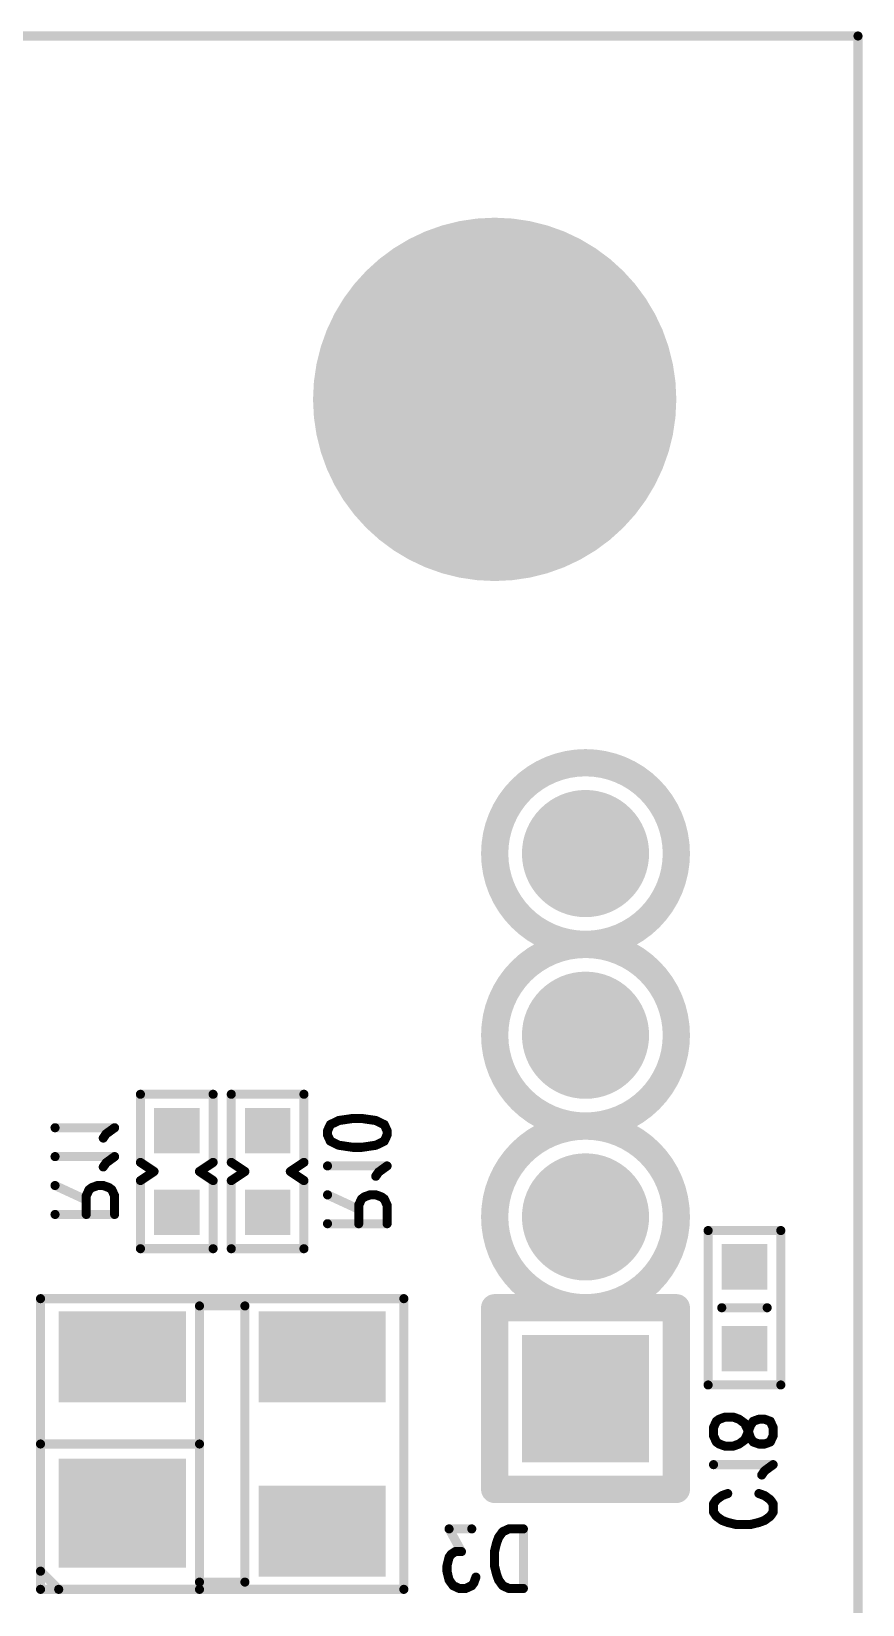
# Model space of a CAD drawing. Extents: x 100 to 144.1, y 92.5 to 144.1.
# Drawn here: x 134.9 to 144.05, y 126.73 to 144.05 of the extents above; entities that cross this region are included whole.
import ezdxf

# ---------------------------------------------------------------- set-up
doc = ezdxf.new("R2010")
doc.units = 0
doc.layers.get('0').update_dxf_attribs({"linetype": 'CONTINUOUS'})
doc.layers.add('MASK-BOTTOM_PHO', color=6, linetype='CONTINUOUS')
doc.layers.add('SILK-BOTTOM_PHO', color=12, linetype='CONTINUOUS')

# ---------------------------------------------------------------- blocks, each defined once
blk = doc.blocks.new('SQUARE_16')
blk.add_solid([(0.250062, 0.250062), (0.250062, -0.250062), (-0.250062, 0.250062), (-0.250062, -0.250062)])
blk = doc.blocks.new('ROUND_32')
at = {"const_width": 1.999996}
blk.add_lwpolyline([(-0.999998, 0, 1), (0.999998, 0, 1)], format="xyb", close=True, dxfattribs=at)
blk = doc.blocks.new('ROUND_130')
at = {"const_width": 0.700024}
blk.add_lwpolyline([(-0.350012, 0, 1), (0.350012, 0, 1)], format="xyb", close=True, dxfattribs=at)
blk = doc.blocks.new('SQUARE_132')
blk.add_solid([(0.700024, 0.700024), (0.700024, -0.700024), (-0.700024, 0.700024), (-0.700024, -0.700024)])
blk = doc.blocks.new('ROUND_1')
at = {"const_width": 0.050038}
blk.add_lwpolyline([(-0.025018, 0, 1), (0.025018, 0, 1)], format="xyb", close=True, dxfattribs=at)
blk = doc.blocks.new('SQUARE_33')
blk.add_solid([(0.499998, 0.499998), (0.499998, -0.499998), (-0.499998, 0.499998), (-0.499998, -0.499998)])
blk = doc.blocks.new('SQUARE_48')
blk.add_solid([(0.599948, 0.599948), (0.599948, -0.599948), (-0.599948, 0.599948), (-0.599948, -0.599948)])
blk = doc.blocks.new('ROUND_19')
at = {"const_width": 0.149986}
blk.add_lwpolyline([(-0.074994, 0, 1), (0.074994, 0, 1)], format="xyb", close=True, dxfattribs=at)

msp = doc.modelspace()

# ---------------------------------------------------------------- linework, layer by layer
at = {"layer": 'MASK-BOTTOM_PHO'}
for points, const_width in [([(143.999966, 143.999966), (100.000054, 143.999966)], 0.100076), ([(143.999966, 100.000054), (143.999966, 143.999966)], 0.100076), ([(135.700008, 129.45999), (136.100058, 129.45999)], 0.999996), ([(137.899902, 129.45999), (138.299952, 129.45999)], 0.999996), ([(135.800084, 127.739902), (135.999982, 127.739902)], 1.199896), ([(137.899902, 127.540004), (138.299952, 127.540004)], 0.999996)]:
    msp.add_lwpolyline(points, dxfattribs=dict(at, const_width=const_width))
at = {"layer": 'SILK-BOTTOM_PHO'}
for points, const_width in [([(143.999966, 143.999966), (100.000054, 143.999966)], 0.100076), ([(143.999966, 100.000054), (143.999966, 143.999966)], 0.100076), ([(136.100058, 131.59994), (136.100058, 132.350002)], 0.100076), ([(136.100058, 132.350002), (136.899904, 132.350002)], 0.100076), ([(136.899904, 132.350002), (136.899904, 131.59994)], 0.100076), ([(137.100056, 131.59994), (137.100056, 132.350002)], 0.100076), ([(137.100056, 132.350002), (137.899902, 132.350002)], 0.100076), ([(137.899902, 132.350002), (137.899902, 131.59994)], 0.100076), ([(138.284458, 132.061458), (138.440668, 132.084064)], 0.100076), ([(138.440668, 132.084064), (138.534394, 132.084064)], 0.100076), ([(138.534394, 132.084064), (138.690604, 132.061458)], 0.100076), ([(135.815578, 131.981702), (135.159496, 131.981702)], 0.100076), ([(135.69061, 131.868164), (135.721852, 131.91363)], 0.100076), ([(135.721852, 131.91363), (135.815578, 131.981702)], 0.100076), ([(138.15949, 131.947666), (138.190732, 132.015992)], 0.100076), ([(138.15949, 131.9022), (138.15949, 131.947666)], 0.100076), ([(138.190732, 132.015992), (138.284458, 132.061458)], 0.100076), ([(138.690604, 132.061458), (138.78433, 132.015992)], 0.100076), ([(138.78433, 132.015992), (138.815572, 131.947666)], 0.100076), ([(138.815572, 131.947666), (138.815572, 131.9022)], 0.100076), ([(138.190732, 131.834128), (138.15949, 131.9022)], 0.100076), ([(138.284458, 131.788662), (138.190732, 131.834128)], 0.100076), ([(138.440668, 131.765802), (138.284458, 131.788662)], 0.100076), ([(138.534394, 131.765802), (138.440668, 131.765802)], 0.100076), ([(138.690604, 131.788662), (138.534394, 131.765802)], 0.100076), ([(138.78433, 131.834128), (138.690604, 131.788662)], 0.100076), ([(138.815572, 131.9022), (138.78433, 131.834128)], 0.100076), ([(135.815578, 131.663694), (135.159496, 131.663694)], 0.100076), ([(135.69061, 131.549902), (135.721852, 131.595368)], 0.100076), ([(135.721852, 131.595368), (135.815578, 131.663694)], 0.100076), ([(136.249918, 131.500118), (136.100058, 131.59994)], 0.100076), ([(136.899904, 131.59994), (136.750044, 131.500118)], 0.100076), ([(137.249916, 131.500118), (137.100056, 131.59994)], 0.100076), ([(137.899902, 131.59994), (137.750042, 131.500118)], 0.100076), ([(138.815572, 131.561332), (138.15949, 131.561332)], 0.100076), ([(138.721846, 131.49326), (138.815572, 131.561332)], 0.100076), ([(136.100058, 131.400042), (136.249918, 131.500118)], 0.100076), ([(136.100058, 130.64998), (136.100058, 131.400042)], 0.100076), ([(136.750044, 131.500118), (136.899904, 131.400042)], 0.100076), ([(136.899904, 131.400042), (136.899904, 130.64998)], 0.100076), ([(137.100056, 131.400042), (137.249916, 131.500118)], 0.100076), ([(137.100056, 130.64998), (137.100056, 131.400042)], 0.100076), ([(137.750042, 131.500118), (137.899902, 131.400042)], 0.100076), ([(137.899902, 131.400042), (137.899902, 130.64998)], 0.100076), ([(138.690604, 131.447794), (138.721846, 131.49326)], 0.100076), ([(135.503158, 131.186428), (135.159496, 131.345432)], 0.100076), ([(135.5344, 131.299966), (135.503158, 131.231894)], 0.100076), ([(135.503158, 131.231894), (135.503158, 131.02717)], 0.100076), ([(135.565642, 131.322826), (135.5344, 131.299966)], 0.100076), ([(135.628126, 131.345432), (135.565642, 131.322826)], 0.100076), ([(135.69061, 131.345432), (135.628126, 131.345432)], 0.100076), ([(135.753094, 131.322826), (135.69061, 131.345432)], 0.100076), ([(135.784336, 131.299966), (135.753094, 131.322826)], 0.100076), ([(135.815578, 131.231894), (135.784336, 131.299966)], 0.100076), ([(135.815578, 131.02717), (135.815578, 131.231894)], 0.100076), ([(138.503152, 131.084066), (138.15949, 131.24307)], 0.100076), ([(138.565636, 131.220464), (138.534394, 131.197604)], 0.100076), ([(138.62812, 131.24307), (138.565636, 131.220464)], 0.100076), ([(138.690604, 131.24307), (138.62812, 131.24307)], 0.100076), ([(138.753088, 131.220464), (138.690604, 131.24307)], 0.100076), ([(138.78433, 131.197604), (138.753088, 131.220464)], 0.100076), ([(138.534394, 131.197604), (138.503152, 131.129532)], 0.100076), ([(138.503152, 131.129532), (138.503152, 130.925062)], 0.100076), ([(138.815572, 131.129532), (138.78433, 131.197604)], 0.100076), ([(138.815572, 130.925062), (138.815572, 131.129532)], 0.100076), ([(135.815578, 131.02717), (135.159496, 131.02717)], 0.100076), ([(138.815572, 130.925062), (138.15949, 130.925062)], 0.100076), ([(142.349982, 130.849878), (142.349982, 129.15011)], 0.100076), ([(143.150082, 130.849878), (142.349982, 130.849878)], 0.100076), ([(143.150082, 129.15011), (143.150082, 130.849878)], 0.100076), ([(136.899904, 130.64998), (136.100058, 130.64998)], 0.100076), ([(137.899902, 130.64998), (137.100056, 130.64998)], 0.100076), ([(138.999976, 130.10007), (134.999984, 130.10007)], 0.100076), ([(134.999984, 130.10007), (134.999984, 127.100076)], 0.100076), ([(137.249916, 130.02006), (136.750044, 130.02006)], 0.100076), ([(136.750044, 130.02006), (136.750044, 126.979934)], 0.100076), ([(137.249916, 126.979934), (137.249916, 130.02006)], 0.100076), ([(138.999976, 126.899924), (138.999976, 130.10007)], 0.100076), ([(141.99997, 129.999994), (139.999974, 129.999994)], 0.299974), ([(139.999974, 129.999994), (139.999974, 129.29997)], 0.299974), ([(141.99997, 127.999998), (141.99997, 129.999994)], 0.299974), ([(142.999968, 129.999994), (142.500096, 129.999994)], 0.100076), ([(139.999974, 129.29997), (139.999974, 127.999998)], 0.299974), ([(142.349982, 129.15011), (143.150082, 129.15011)], 0.100076), ([(142.534386, 128.795526), (142.471902, 128.772666)], 0.100076), ([(142.628112, 128.795526), (142.534386, 128.795526)], 0.100076), ([(142.690596, 128.772666), (142.628112, 128.795526)], 0.100076), ([(142.44066, 128.75006), (142.409418, 128.681734)], 0.100076), ([(142.409418, 128.681734), (142.409418, 128.590802)], 0.100076), ([(142.471902, 128.772666), (142.44066, 128.75006)], 0.100076), ([(142.75308, 128.7272), (142.690596, 128.772666)], 0.100076), ([(142.784322, 128.659128), (142.75308, 128.7272)], 0.100076), ([(142.784322, 128.613662), (142.815564, 128.704594)], 0.100076), ([(142.815564, 128.568196), (142.784322, 128.659128)], 0.100076), ([(142.815564, 128.704594), (142.846806, 128.75006)], 0.100076), ([(142.846806, 128.75006), (142.90929, 128.772666)], 0.100076), ([(142.90929, 128.772666), (142.971774, 128.772666)], 0.100076), ([(142.971774, 128.772666), (143.034258, 128.75006)], 0.100076), ([(143.034258, 128.75006), (143.0655, 128.681734)], 0.100076), ([(143.0655, 128.681734), (143.0655, 128.590802)], 0.100076), ([(136.750044, 128.500124), (134.999984, 128.500124)], 0.100076), ([(134.999984, 128.500124), (134.999984, 126.899924)], 0.100076), ([(136.750044, 126.899924), (136.750044, 128.500124)], 0.100076), ([(142.409418, 128.590802), (142.44066, 128.52273)], 0.100076), ([(142.44066, 128.52273), (142.471902, 128.500124)], 0.100076), ([(142.471902, 128.500124), (142.534386, 128.477264)], 0.100076), ([(142.534386, 128.477264), (142.628112, 128.477264)], 0.100076), ([(142.628112, 128.477264), (142.690596, 128.500124)], 0.100076), ([(142.690596, 128.500124), (142.75308, 128.545336)], 0.100076), ([(142.75308, 128.545336), (142.784322, 128.613662)], 0.100076), ([(142.846806, 128.52273), (142.815564, 128.568196)], 0.100076), ([(142.90929, 128.500124), (142.846806, 128.52273)], 0.100076), ([(142.971774, 128.500124), (142.90929, 128.500124)], 0.100076), ([(143.034258, 128.52273), (142.971774, 128.500124)], 0.100076), ([(143.0655, 128.590802), (143.034258, 128.52273)], 0.100076), ([(143.0655, 128.272794), (142.409418, 128.272794)], 0.100076), ([(142.971774, 128.204468), (143.0655, 128.272794)], 0.100076), ([(139.999974, 127.999998), (141.99997, 127.999998)], 0.299974), ([(142.940532, 128.159002), (142.971774, 128.204468)], 0.100076), ([(142.44066, 127.88646), (142.503144, 127.931926)], 0.100076), ([(142.503144, 127.931926), (142.565628, 127.954532)], 0.100076), ([(142.90929, 127.954532), (142.971774, 127.931926)], 0.100076), ([(142.971774, 127.931926), (143.034258, 127.88646)], 0.100076), ([(142.409418, 127.840994), (142.44066, 127.88646)], 0.100076), ([(142.409418, 127.750062), (142.409418, 127.840994)], 0.100076), ([(143.034258, 127.88646), (143.0655, 127.840994)], 0.100076), ([(143.0655, 127.840994), (143.0655, 127.750062)], 0.100076), ([(142.44066, 127.704596), (142.409418, 127.750062)], 0.100076), ([(142.503144, 127.65913), (142.44066, 127.704596)], 0.100076), ([(142.565628, 127.63627), (142.503144, 127.65913)], 0.100076), ([(142.659354, 127.613664), (142.565628, 127.63627)], 0.100076), ([(142.815564, 127.613664), (142.659354, 127.613664)], 0.100076), ([(142.90929, 127.63627), (142.815564, 127.613664)], 0.100076), ([(142.971774, 127.65913), (142.90929, 127.63627)], 0.100076), ([(143.034258, 127.704596), (142.971774, 127.65913)], 0.100076), ([(143.0655, 127.750062), (143.034258, 127.704596)], 0.100076), ([(139.747752, 127.565658), (139.497816, 127.565658)], 0.100076), ([(139.497816, 127.565658), (139.634214, 127.315722)], 0.100076), ([(140.020548, 127.409448), (139.997688, 127.315722)], 0.100076), ([(140.043154, 127.471932), (140.020548, 127.409448)], 0.100076), ([(140.08862, 127.534416), (140.043154, 127.471932)], 0.100076), ([(140.156692, 127.565658), (140.08862, 127.534416)], 0.100076), ([(140.31595, 127.565658), (140.156692, 127.565658)], 0.100076), ([(140.31595, 127.565658), (140.31595, 126.909322)], 0.100076), ([(139.497816, 127.253238), (139.474956, 127.159258)], 0.100076), ([(139.520422, 127.28448), (139.497816, 127.253238)], 0.100076), ([(139.565888, 127.315722), (139.520422, 127.28448)], 0.100076), ([(139.634214, 127.315722), (139.565888, 127.315722)], 0.100076), ([(139.997688, 127.315722), (139.997688, 127.159258)], 0.100076), ([(134.999984, 127.100076), (135.199882, 126.899924)], 0.100076), ([(139.474956, 127.159258), (139.474956, 127.096774)], 0.100076), ([(139.474956, 127.096774), (139.497816, 127.003048)], 0.100076), ([(139.997688, 127.159258), (140.020548, 127.065532)], 0.100076), ([(140.020548, 127.065532), (140.043154, 127.003048)], 0.100076), ([(134.999984, 126.899924), (136.750044, 126.899924)], 0.100076), ([(135.199882, 126.899924), (138.999976, 126.899924)], 0.100076), ([(136.750044, 126.979934), (137.249916, 126.979934)], 0.100076), ([(139.497816, 127.003048), (139.543282, 126.940564)], 0.100076), ([(139.543282, 126.940564), (139.611354, 126.909322)], 0.100076), ([(139.611354, 126.909322), (139.679426, 126.909322)], 0.100076), ([(139.679426, 126.909322), (139.747752, 126.940564)], 0.100076), ([(139.747752, 126.940564), (139.770358, 126.971806)], 0.100076), ([(139.770358, 126.971806), (139.793218, 127.03429)], 0.100076), ([(140.043154, 127.003048), (140.08862, 126.940564)], 0.100076), ([(140.08862, 126.940564), (140.156692, 126.909322)], 0.100076), ([(140.156692, 126.909322), (140.31595, 126.909322)], 0.100076)]:
    msp.add_lwpolyline(points, dxfattribs=dict(at, const_width=const_width))
at = {"layer": 'SILK-BOTTOM_PHO', "const_width": 0.299974}
for points in [[(141.99997, 134.999984, 1), (139.999974, 134.999984)], [(139.999974, 134.999984, 1), (141.99997, 134.999984)], [(141.99997, 132.999988, 1), (139.999974, 132.999988)], [(139.999974, 132.999988, 1), (141.99997, 132.999988)], [(141.99997, 130.999992, 1), (139.999974, 130.999992)], [(139.999974, 130.999992, 1), (141.99997, 130.999992)]]:
    msp.add_lwpolyline(points, format="xyb", dxfattribs=at)

# ---------------------------------------------------------------- block references
at = {"layer": 'MASK-BOTTOM_PHO'}
for name, p in [('ROUND_1', (143.999966, 143.999966)), ('ROUND_32', (139.999974, 139.999974)), ('ROUND_130', (140.999972, 134.999984)), ('ROUND_130', (140.999972, 132.999988)), ('SQUARE_16', (136.500108, 131.949952)), ('SQUARE_16', (137.500106, 131.949952)), ('ROUND_130', (140.999972, 130.999992)), ('SQUARE_16', (136.500108, 131.05003)), ('SQUARE_16', (137.500106, 131.05003)), ('SQUARE_16', (142.750032, 130.450082)), ('SQUARE_33', (135.700008, 129.45999)), ('SQUARE_33', (136.100058, 129.45999)), ('SQUARE_33', (137.899902, 129.45999)), ('SQUARE_33', (138.299952, 129.45999)), ('SQUARE_16', (142.750032, 129.549906)), ('SQUARE_132', (140.999972, 128.999996)), ('SQUARE_48', (135.800084, 127.739902)), ('SQUARE_48', (135.999982, 127.739902)), ('SQUARE_33', (137.899902, 127.540004)), ('SQUARE_33', (138.299952, 127.540004))]:
    msp.add_blockref(name, p, dxfattribs=at)
at = {"layer": 'SILK-BOTTOM_PHO'}
for name, p in [('ROUND_1', (143.999966, 143.999966)), ('ROUND_19', (139.999974, 134.999984)), ('ROUND_19', (139.999974, 134.999984)), ('ROUND_19', (141.99997, 134.999984)), ('ROUND_19', (141.99997, 134.999984)), ('ROUND_19', (139.999974, 132.999988)), ('ROUND_19', (139.999974, 132.999988)), ('ROUND_19', (141.99997, 132.999988)), ('ROUND_19', (141.99997, 132.999988)), ('ROUND_1', (136.100058, 132.350002)), ('ROUND_1', (136.899904, 132.350002)), ('ROUND_1', (137.100056, 132.350002)), ('ROUND_1', (137.899902, 132.350002)), ('ROUND_1', (138.440668, 132.084064)), ('ROUND_1', (138.534394, 132.084064)), ('ROUND_1', (135.159496, 131.981702)), ('ROUND_1', (135.721852, 131.91363)), ('ROUND_1', (135.815578, 131.981702)), ('ROUND_1', (138.15949, 131.947666)), ('ROUND_1', (138.190732, 132.015992)), ('ROUND_1', (138.284458, 132.061458)), ('ROUND_1', (138.690604, 132.061458)), ('ROUND_1', (138.78433, 132.015992)), ('ROUND_1', (138.815572, 131.947666)), ('ROUND_1', (135.69061, 131.868164)), ('ROUND_1', (138.15949, 131.9022)), ('ROUND_1', (138.190732, 131.834128)), ('ROUND_1', (138.284458, 131.788662)), ('ROUND_1', (138.440668, 131.765802)), ('ROUND_1', (138.534394, 131.765802)), ('ROUND_1', (138.690604, 131.788662)), ('ROUND_1', (138.78433, 131.834128)), ('ROUND_1', (138.815572, 131.9022)), ('ROUND_1', (138.815572, 131.9022)), ('ROUND_1', (135.159496, 131.663694)), ('ROUND_1', (135.721852, 131.595368)), ('ROUND_1', (135.815578, 131.663694)), ('ROUND_1', (136.100058, 131.59994)), ('ROUND_1', (136.899904, 131.59994)), ('ROUND_1', (137.100056, 131.59994)), ('ROUND_1', (137.899902, 131.59994)), ('ROUND_1', (138.15949, 131.561332)), ('ROUND_1', (138.815572, 131.561332)), ('ROUND_1', (135.69061, 131.549902)), ('ROUND_1', (136.100058, 131.400042)), ('ROUND_1', (136.249918, 131.500118)), ('ROUND_1', (136.750044, 131.500118)), ('ROUND_1', (136.899904, 131.400042)), ('ROUND_1', (137.100056, 131.400042)), ('ROUND_1', (137.249916, 131.500118)), ('ROUND_1', (137.750042, 131.500118)), ('ROUND_1', (137.899902, 131.400042)), ('ROUND_1', (138.690604, 131.447794)), ('ROUND_1', (138.721846, 131.49326)), ('ROUND_1', (135.159496, 131.345432)), ('ROUND_1', (135.503158, 131.231894)), ('ROUND_1', (135.5344, 131.299966)), ('ROUND_1', (135.565642, 131.322826)), ('ROUND_1', (135.628126, 131.345432)), ('ROUND_1', (135.69061, 131.345432)), ('ROUND_1', (135.753094, 131.322826)), ('ROUND_1', (135.784336, 131.299966)), ('ROUND_1', (135.815578, 131.231894)), ('ROUND_1', (138.15949, 131.24307)), ('ROUND_1', (138.565636, 131.220464)), ('ROUND_1', (138.62812, 131.24307)), ('ROUND_1', (138.690604, 131.24307)), ('ROUND_1', (138.753088, 131.220464)), ('ROUND_1', (135.503158, 131.186428)), ('ROUND_1', (138.503152, 131.129532)), ('ROUND_1', (138.503152, 131.084066)), ('ROUND_1', (138.534394, 131.197604)), ('ROUND_1', (138.78433, 131.197604)), ('ROUND_1', (138.815572, 131.129532)), ('ROUND_19', (139.999974, 130.999992)), ('ROUND_19', (139.999974, 130.999992)), ('ROUND_19', (141.99997, 130.999992)), ('ROUND_19', (141.99997, 130.999992)), ('ROUND_1', (135.159496, 131.02717)), ('ROUND_1', (135.503158, 131.02717)), ('ROUND_1', (135.815578, 131.02717)), ('ROUND_1', (135.815578, 131.02717)), ('ROUND_1', (138.15949, 130.925062)), ('ROUND_1', (138.503152, 130.925062)), ('ROUND_1', (138.815572, 130.925062)), ('ROUND_1', (138.815572, 130.925062)), ('ROUND_1', (142.349982, 130.849878)), ('ROUND_1', (142.349982, 130.849878)), ('ROUND_1', (143.150082, 130.849878)), ('ROUND_1', (136.100058, 130.64998)), ('ROUND_1', (136.899904, 130.64998)), ('ROUND_1', (136.899904, 130.64998)), ('ROUND_1', (137.100056, 130.64998)), ('ROUND_1', (137.899902, 130.64998)), ('ROUND_1', (137.899902, 130.64998)), ('ROUND_1', (134.999984, 130.10007)), ('ROUND_1', (136.750044, 130.02006)), ('ROUND_1', (137.249916, 130.02006)), ('ROUND_1', (138.999976, 130.10007)), ('ROUND_19', (139.999974, 129.999994)), ('ROUND_19', (141.99997, 129.999994)), ('ROUND_1', (142.500096, 129.999994)), ('ROUND_1', (142.999968, 129.999994)), ('ROUND_19', (139.999974, 129.29997)), ('ROUND_19', (139.999974, 129.29997)), ('ROUND_1', (142.349982, 129.15011)), ('ROUND_1', (143.150082, 129.15011)), ('ROUND_1', (142.534386, 128.795526)), ('ROUND_1', (142.628112, 128.795526)), ('ROUND_1', (142.409418, 128.681734)), ('ROUND_1', (142.44066, 128.75006)), ('ROUND_1', (142.471902, 128.772666)), ('ROUND_1', (142.690596, 128.772666)), ('ROUND_1', (142.75308, 128.7272)), ('ROUND_1', (142.784322, 128.659128)), ('ROUND_1', (142.815564, 128.704594)), ('ROUND_1', (142.846806, 128.75006)), ('ROUND_1', (142.90929, 128.772666)), ('ROUND_1', (142.971774, 128.772666)), ('ROUND_1', (143.034258, 128.75006)), ('ROUND_1', (143.0655, 128.681734)), ('ROUND_1', (134.999984, 128.500124)), ('ROUND_1', (136.750044, 128.500124)), ('ROUND_1', (142.409418, 128.590802)), ('ROUND_1', (142.44066, 128.52273)), ('ROUND_1', (142.471902, 128.500124)), ('ROUND_1', (142.534386, 128.477264)), ('ROUND_1', (142.628112, 128.477264)), ('ROUND_1', (142.690596, 128.500124)), ('ROUND_1', (142.75308, 128.545336)), ('ROUND_1', (142.784322, 128.613662)), ('ROUND_1', (142.815564, 128.568196)), ('ROUND_1', (142.846806, 128.52273)), ('ROUND_1', (142.90929, 128.500124)), ('ROUND_1', (142.971774, 128.500124)), ('ROUND_1', (143.034258, 128.52273)), ('ROUND_1', (143.0655, 128.590802)), ('ROUND_1', (143.0655, 128.590802)), ('ROUND_1', (142.409418, 128.272794)), ('ROUND_1', (143.0655, 128.272794)), ('ROUND_19', (139.999974, 127.999998)), ('ROUND_19', (141.99997, 127.999998)), ('ROUND_1', (142.940532, 128.159002)), ('ROUND_1', (142.971774, 128.204468)), ('ROUND_1', (142.503144, 127.931926)), ('ROUND_1', (142.565628, 127.954532)), ('ROUND_1', (142.90929, 127.954532)), ('ROUND_1', (142.971774, 127.931926)), ('ROUND_1', (142.409418, 127.840994)), ('ROUND_1', (142.44066, 127.88646)), ('ROUND_1', (143.034258, 127.88646)), ('ROUND_1', (143.0655, 127.840994)), ('ROUND_1', (142.409418, 127.750062)), ('ROUND_1', (142.44066, 127.704596)), ('ROUND_1', (142.503144, 127.65913)), ('ROUND_1', (142.565628, 127.63627)), ('ROUND_1', (142.659354, 127.613664)), ('ROUND_1', (142.815564, 127.613664)), ('ROUND_1', (142.90929, 127.63627)), ('ROUND_1', (142.971774, 127.65913)), ('ROUND_1', (143.034258, 127.704596)), ('ROUND_1', (143.0655, 127.750062)), ('ROUND_1', (139.497816, 127.565658)), ('ROUND_1', (139.747752, 127.565658)), ('ROUND_1', (140.020548, 127.409448)), ('ROUND_1', (140.043154, 127.471932)), ('ROUND_1', (140.08862, 127.534416)), ('ROUND_1', (140.156692, 127.565658)), ('ROUND_1', (140.31595, 127.565658)), ('ROUND_1', (140.31595, 127.565658)), ('ROUND_1', (139.497816, 127.253238)), ('ROUND_1', (139.520422, 127.28448)), ('ROUND_1', (139.565888, 127.315722)), ('ROUND_1', (139.634214, 127.315722)), ('ROUND_1', (139.997688, 127.315722)), ('ROUND_1', (134.999984, 127.100076)), ('ROUND_1', (134.999984, 127.100076)), ('ROUND_1', (139.474956, 127.159258)), ('ROUND_1', (139.474956, 127.096774)), ('ROUND_1', (139.997688, 127.159258)), ('ROUND_1', (140.020548, 127.065532)), ('ROUND_1', (134.999984, 126.899924)), ('ROUND_1', (134.999984, 126.899924)), ('ROUND_1', (135.199882, 126.899924)), ('ROUND_1', (136.750044, 126.979934)), ('ROUND_1', (136.750044, 126.979934)), ('ROUND_1', (136.750044, 126.899924)), ('ROUND_1', (137.249916, 126.979934)), ('ROUND_1', (138.999976, 126.899924)), ('ROUND_1', (139.497816, 127.003048)), ('ROUND_1', (139.543282, 126.940564)), ('ROUND_1', (139.611354, 126.909322)), ('ROUND_1', (139.679426, 126.909322)), ('ROUND_1', (139.747752, 126.940564)), ('ROUND_1', (139.770358, 126.971806)), ('ROUND_1', (139.793218, 127.03429)), ('ROUND_1', (140.043154, 127.003048)), ('ROUND_1', (140.08862, 126.940564)), ('ROUND_1', (140.156692, 126.909322)), ('ROUND_1', (140.31595, 126.909322)), ('ROUND_1', (140.31595, 126.909322))]:
    msp.add_blockref(name, p, dxfattribs=at)

doc.saveas('drawing.dxf')
